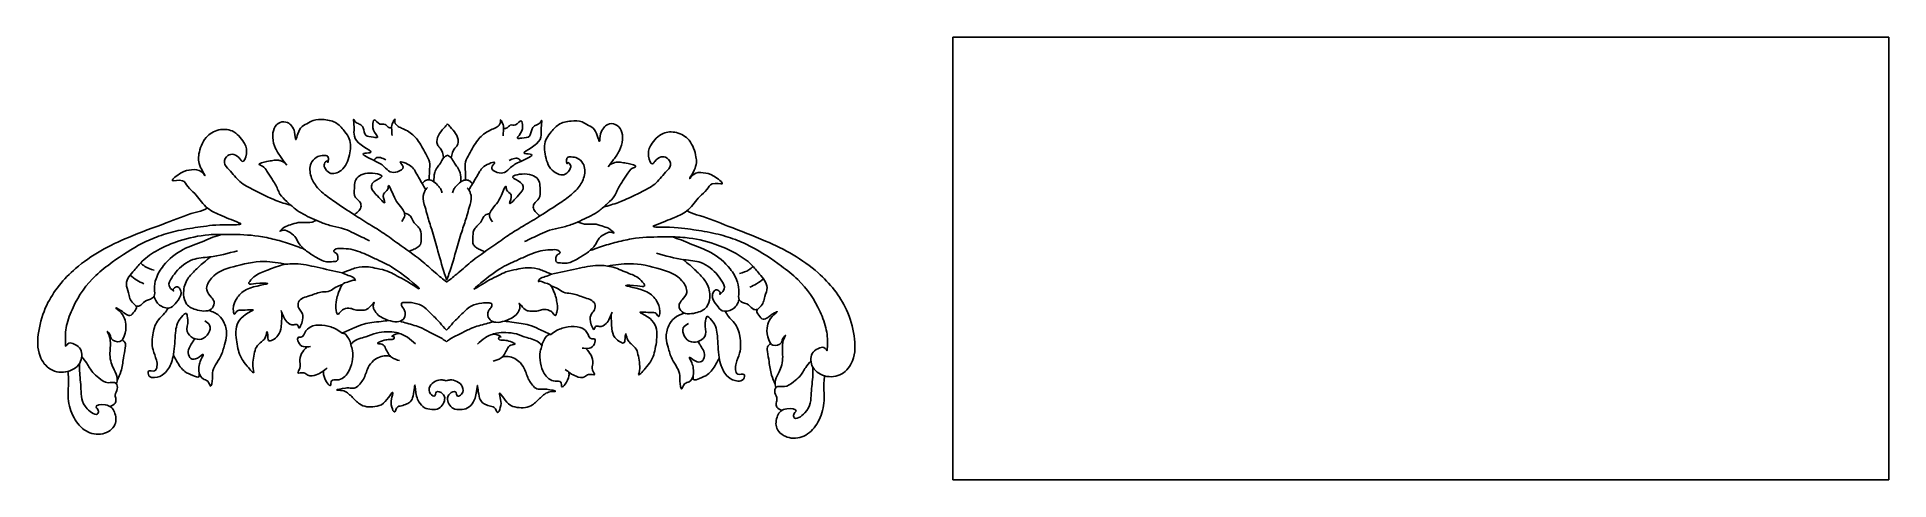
# Model space of a CAD drawing. Header units: millimetres. Extents: x 1901 to 8122, y 1297 to 2785.
import ezdxf

# ---------------------------------------------------------------- set-up
doc = ezdxf.new("R2010")
doc.units = ezdxf.units.MM
picture_1 = doc.add_image_def('image1.png', size_in_pixel=(930, 440))

msp = doc.modelspace()

# ---------------------------------------------------------------- linework, layer by layer
for points, knots in [([(3277.5, 1961.6), (3264.7, 1971.9), (3235.6, 1995.4), (3184.6, 2042.8), (3124.1, 2082.9), (3068.1, 2125.4), (3017.1, 2156), (2961.1, 2191.1), (2913.9, 2222.5), (2870.8, 2252.7), (2839.2, 2279.4), (2816.4, 2320.7), (2816.9, 2362.6), (2842, 2384.9), (2860.8, 2387.3), (2879.1, 2387), (2880.3, 2376.3), (2878.9, 2360.3), (2874.3, 2372), (2863.9, 2358.4), (2867.4, 2343.5), (2885.8, 2319.7), (2934.4, 2336.8), (2952.7, 2386.2), (2957.8, 2436.3), (2933.2, 2469.5), (2909.6, 2499.5), (2868.5, 2508.6), (2832.2, 2509.1), (2807.4, 2492.4), (2779.8, 2482.9), (2769.4, 2420.1), (2768.2, 2467.8), (2758.5, 2484.9), (2741.8, 2501), (2714.7, 2501.3), (2694.3, 2477.8), (2691, 2444.7), (2700.4, 2410.1), (2720.6, 2381.1), (2733.7, 2363.1), (2739.8, 2354.8)], [3.773827, 3.773827, 3.773827, 3.773827, 53.015671, 115.866237, 212.102769, 270.44724, 326.415368, 390.50777, 468.821436, 496.292147, 548.632695, 590.985399, 635.341724, 661.726665, 682.297014, 695.250149, 706.733749, 716.542697, 720.379573, 732.445169, 744.160049, 769.791181, 809.05623, 867.865853, 922.309827, 949.325062, 989.21894, 1033.172077, 1070.002601, 1094.522676, 1119.769059, 1161.962615, 1187.240217, 1210.320684, 1227.696865, 1253.256739, 1281.481166, 1312.178234, 1350.112739, 1386.433803, 1417.299887, 1417.299887, 1417.299887, 1417.299887]), ([(3277.5, 1961.6), (3290.3, 1971.8), (3319.6, 1995), (3371.2, 2041.7), (3432.2, 2081.1), (3488.6, 2122.9), (3540, 2153), (3596.5, 2187.4), (3644, 2218.3), (3687.4, 2248), (3719.3, 2274.3), (3742.6, 2315.3), (3742.6, 2357.3), (3717.8, 2379.9), (3698.9, 2382.5), (3680.7, 2382.4), (3679.3, 2371.6), (3680.6, 2355.6), (3685.4, 2367.3), (3695.5, 2353.6), (3691.9, 2338.8), (3673.2, 2315.2), (3624.8, 2332.8), (3607.1, 2382.4), (3602.6, 2432.6), (3627.5, 2465.5), (3651.5, 2495.2), (3692.7, 2503.8), (3729, 2503.9), (3753.6, 2486.9), (3781.1, 2477.2), (3790.7, 2414.2), (3792.5, 2461.9), (3802.4, 2478.9), (3819.3, 2494.8), (3846.4, 2494.8), (3866.5, 2471.1), (3869.5, 2437.9), (3859.6, 2403.4), (3839.2, 2374.7), (3825.8, 2356.8), (3819.6, 2348.5)], [3.773827, 3.773827, 3.773827, 3.773827, 53.015671, 115.866237, 212.102769, 270.44724, 326.415368, 390.50777, 468.821436, 496.292147, 548.632695, 590.985399, 635.341724, 661.726665, 682.297014, 695.250149, 706.733749, 716.542697, 720.379573, 732.445169, 744.160049, 769.791181, 809.05623, 867.865853, 922.309827, 949.325062, 989.21894, 1033.172077, 1070.002601, 1094.522676, 1119.769059, 1161.962615, 1187.240217, 1210.320684, 1227.696865, 1253.256739, 1281.481166, 1312.178234, 1350.112739, 1386.433803, 1417.299887, 1417.299887, 1417.299887, 1417.299887]), ([(3212.6, 2279), (3210.6, 2276.9), (3205.6, 2272), (3201.8, 2262), (3195, 2242.6), (3204.5, 2216.1), (3213.5, 2178.8), (3229.1, 2133.4), (3246.9, 2067.9), (3263.1, 2010.7), (3275.1, 1975), (3277.5, 1967.8)], [0, 0, 0, 0, 8.648309, 20.927862, 31.314975, 69.915483, 99.11786, 148.102524, 213.0605, 303.216963, 326.035951, 326.035951, 326.035951, 326.035951]), ([(3345.9, 2278.2), (3348, 2276.2), (3352.9, 2271.1), (3356.5, 2261.1), (3363.1, 2241.6), (3353.3, 2215.2), (3344, 2178.1), (3327.8, 2132.8), (3309.2, 2067.5), (3292.4, 2010.6), (3280, 1975), (3277.5, 1967.8)], [0, 0, 0, 0, 8.648309, 20.927862, 31.314975, 69.915483, 99.11786, 148.102524, 213.0605, 303.216963, 326.035951, 326.035951, 326.035951, 326.035951]), ([(2970.8, 1967.1), (2968.2, 1967.6), (2960.8, 1969), (2948, 1961.6), (2927.1, 1959.4), (2919.4, 1939), (2911.7, 1921.5), (2906.2, 1896.5), (2902.7, 1877.1), (2910.8, 1847.2), (2921.4, 1865.4), (2934.6, 1872.6), (2952.6, 1875.8), (2970.1, 1867.2), (2987.3, 1866.9), (3007.6, 1867.6), (3018.7, 1876.7), (3037.4, 1899.4), (3029.5, 1883.3), (3031.8, 1870.3), (3046.7, 1847), (3077, 1833.9), (3107.9, 1825.8), (3133.3, 1834), (3140.1, 1854), (3135.3, 1870.2), (3126.4, 1877.9), (3123, 1893.4), (3142, 1893.4), (3163.1, 1893.5), (3195.9, 1885.1), (3224.4, 1856.1), (3251.8, 1829), (3269.4, 1808.3), (3276.5, 1799.9)], [0, 0, 0, 0, 7.712753, 21.869549, 42.68076, 65.485137, 80.177571, 101.521287, 139.064994, 151.391988, 166.81267, 178.520004, 200.640055, 216.556867, 235.546773, 252.519059, 273.050186, 290.23925, 298.458308, 310.289626, 332.116671, 376.449988, 405.597246, 427.146266, 449.071422, 461.053771, 475.405022, 485.598071, 497.415881, 519.081322, 556.543338, 591.103614, 639.657109, 672.649616, 672.649616, 672.649616, 672.649616]), ([(3584.2, 1963.5), (3586.8, 1964), (3594.1, 1965.4), (3606.9, 1957.8), (3627.8, 1955.4), (3635.2, 1934.8), (3642.8, 1917.3), (3647.9, 1892.2), (3651.2, 1872.8), (3642.7, 1843), (3632.4, 1861.3), (3619.3, 1868.7), (3601.3, 1872.1), (3583.7, 1863.7), (3566.5, 1863.5), (3546.2, 1864.5), (3535.2, 1873.7), (3516.8, 1896.6), (3524.5, 1880.4), (3522, 1867.5), (3506.9, 1844.4), (3476.5, 1831.6), (3445.5, 1823.9), (3420.2, 1832.3), (3413.6, 1852.4), (3418.5, 1868.6), (3427.5, 1876.1), (3431.1, 1891.6), (3412.1, 1891.8), (3391.1, 1892.1), (3358.2, 1884.2), (3329.3, 1855.5), (3301.6, 1828.7), (3283.7, 1808.2), (3276.5, 1799.9)], [0, 0, 0, 0, 7.712753, 21.869549, 42.68076, 65.485137, 80.177571, 101.521287, 139.064994, 151.391988, 166.81267, 178.520004, 200.640055, 216.556867, 235.546773, 252.519059, 273.050186, 290.23925, 298.458308, 310.289626, 332.116671, 376.449988, 405.597246, 427.146266, 449.071422, 461.053771, 475.405022, 485.598071, 497.415881, 519.081322, 556.543338, 591.103614, 639.657109, 672.649616, 672.649616, 672.649616, 672.649616]), ([(3119.9, 1830.3), (3127.8, 1828), (3152.1, 1820.9), (3189.2, 1811.4), (3226.5, 1789.4), (3256.3, 1776.8), (3271.6, 1764.9), (3276.3, 1761.1)], [0, 0, 0, 0, 24.77317, 75.774917, 113.884112, 154.124507, 172.093147, 172.093147, 172.093147, 172.093147]), ([(3433.5, 1828.5), (3425.5, 1826.3), (3401.2, 1819.5), (3364, 1810.4), (3326.5, 1788.9), (3296.5, 1776.6), (3281, 1764.9), (3276.3, 1761.1)], [0, 0, 0, 0, 24.77317, 75.774917, 113.884112, 154.124507, 172.093147, 172.093147, 172.093147, 172.093147]), ([(3088.6, 1712.2), (3083.5, 1713.2), (3063.8, 1716.8), (3033.2, 1703.6), (3009.6, 1671.9), (3002.9, 1640.5), (2985.5, 1619.7), (2972.3, 1603.4), (2952.4, 1606.4), (2935.2, 1606.2), (2894, 1598.6), (2929.4, 1598.6), (2944, 1590.2), (2962.8, 1573.2), (2980.2, 1552.7), (3008.7, 1540.7), (3037.9, 1543.7), (3069.3, 1548.8), (3103.2, 1609.9), (3089.7, 1564.2), (3089.9, 1548.4), (3102.4, 1514.4), (3108.3, 1543.1), (3124.4, 1546), (3138.3, 1549.9), (3155.1, 1557.6), (3167.4, 1578.6), (3170.7, 1640.5), (3173.3, 1580.7), (3184.1, 1557.9), (3200.7, 1536.9), (3226.4, 1533.6), (3251.2, 1534), (3266.3, 1551.8), (3272.9, 1571.5), (3264.8, 1588.6), (3240.3, 1601), (3240, 1573.3), (3216.2, 1587.9), (3218, 1613.1), (3237.9, 1629.9), (3259.3, 1635), (3271.2, 1631.4), (3275.5, 1629.8)], [0, 0, 0, 0, 15.334062, 59.832832, 89.646684, 132.02436, 152.104428, 172.029532, 189.517866, 205.292354, 234.743843, 253.361725, 272.539878, 291.239321, 327.13433, 352.979096, 380.415056, 411.67248, 458.771322, 480.472696, 507.554529, 526.401692, 546.92904, 555.71589, 574.269442, 591.449426, 607.903146, 651.506636, 689.246544, 709.670948, 737.062921, 761.67983, 785.19611, 807.010498, 827.202322, 842.985139, 864.131789, 878.848082, 894.027943, 919.460764, 944.431596, 967.897368, 981.651426, 981.651426, 981.651426, 981.651426]), ([(3463.4, 1710.1), (3468.5, 1710.9), (3488.2, 1714.3), (3518.7, 1700.8), (3541.9, 1668.8), (3548.3, 1637.3), (3565.4, 1616.3), (3578.5, 1599.9), (3598.3, 1602.7), (3615.6, 1602.3), (3656.7, 1594.2), (3621.3, 1594.6), (3606.6, 1586.4), (3587.6, 1569.6), (3569.9, 1549.3), (3541.3, 1537.7), (3512.1, 1541), (3480.8, 1546.4), (3447.7, 1607.9), (3460.6, 1562.1), (3460.2, 1546.3), (3447.4, 1512.4), (3441.8, 1541.2), (3425.7, 1544.3), (3411.8, 1548.3), (3395.1, 1556.3), (3383.1, 1577.4), (3380.5, 1639.3), (3377.2, 1579.5), (3366.2, 1556.8), (3349.3, 1536.1), (3323.6, 1533), (3298.8, 1533.7), (3283.9, 1551.7), (3277.5, 1571.5), (3285.8, 1588.5), (3310.5, 1600.6), (3310.5, 1572.9), (3334.4, 1587.3), (3332.9, 1612.4), (3313.1, 1629.5), (3291.9, 1634.8), (3279.9, 1631.4), (3275.5, 1629.8)], [0, 0, 0, 0, 15.334062, 59.832832, 89.646684, 132.02436, 152.104428, 172.029532, 189.517866, 205.292354, 234.743843, 253.361725, 272.539878, 291.239321, 327.13433, 352.979096, 380.415056, 411.67248, 458.771322, 480.472696, 507.554529, 526.401692, 546.92904, 555.71589, 574.269442, 591.449426, 607.903146, 651.506636, 689.246544, 709.670948, 737.062921, 761.67983, 785.19611, 807.010498, 827.202322, 842.985139, 864.131789, 878.848082, 894.027943, 919.460764, 944.431596, 967.897368, 981.651426, 981.651426, 981.651426, 981.651426])]:
    msp.add_open_spline(points, degree=3, knots=knots)
for points in [[(3092.3, 2479.4), (3080.8, 2482.4), (3070.6, 2491.2), (3052.6, 2492.6), (3033.5, 2506.5), (3028.7, 2488.8), (3040.4, 2457.3), (3045.1, 2448.1), (3031.3, 2448.3), (3005.7, 2455.2), (2996.2, 2479.7), (2991, 2487.9), (2980.8, 2493.9), (2967.4, 2503.9), (2965.2, 2508.2), (2965.7, 2491.6), (2965.9, 2465.8), (2974.3, 2437), (3019.9, 2396.3), (2998, 2393.5), (3033.4, 2370), (3067.4, 2349.2), (3087.9, 2332.2), (3112.1, 2332.2), (3130.9, 2348.8), (3121.5, 2363.7), (3157.2, 2351.2), (3171.4, 2333.9), (3195, 2292.4)], [(3218.9, 2305.3), (3219.3, 2332.6), (3219.3, 2366.2), (3207, 2392.1), (3179, 2439.7), (3145.2, 2469.4), (3125.9, 2478.8), (3110.7, 2487.5), (3103, 2504.4), (3103.7, 2508.5), (3094.4, 2493), (3092.7, 2474.7), (3093.7, 2454.6)], [(3280.5, 2492.9), (3272.1, 2483.7), (3244.3, 2434), (3247.7, 2420.6), (3255.3, 2412.1), (3267, 2379.3)], [(3280.5, 2492.9), (3288.8, 2483.6), (3316, 2433.6), (3312.5, 2420.2), (3304.8, 2411.9), (3292.7, 2379.2)], [(3340, 2304.6), (3339.9, 2331.9), (3340.3, 2365.5), (3352.9, 2391.3), (3381.4, 2438.5), (3415.5, 2467.8), (3435, 2477), (3450.3, 2485.5), (3458.1, 2502.3), (3457.5, 2506.5), (3466.6, 2490.8), (3468.1, 2472.5), (3466.9, 2452.5)], [(3468.6, 2477.2), (3480.1, 2480.1), (3490.4, 2488.8), (3508.5, 2489.9), (3527.7, 2503.6), (3532.2, 2485.9), (3520.2, 2454.5), (3515.4, 2445.4), (3529.2, 2445.4), (3554.9, 2452), (3564.7, 2476.4), (3570, 2484.5), (3580.2, 2490.5), (3593.7, 2500.3), (3596, 2504.6), (3595.3, 2487.9), (3594.8, 2462.2), (3586, 2433.5), (3540, 2393.3), (3561.8, 2390.3), (3526.2, 2367.1), (3492, 2346.7), (3471.3, 2330), (3447, 2330.3), (3428.5, 2347.1), (3438, 2361.9), (3402.2, 2349.8), (3387.8, 2332.7), (3363.7, 2291.4)], [(2754.2, 2219.6), (2703.4, 2236), (2630.5, 2270.5), (2582.5, 2299.2), (2546.9, 2339), (2530.6, 2363.2), (2542.4, 2386.9), (2562.2, 2390.3), (2583.6, 2374.5), (2590.4, 2367.2), (2604.5, 2392), (2596.1, 2430.9), (2556.5, 2469.3), (2511.9, 2472.7), (2469, 2447.3), (2445.3, 2392), (2450.9, 2346.9), (2465.6, 2318.7), (2453.8, 2331.6), (2420.5, 2339), (2384.9, 2328.3), (2356.1, 2302.9), (2389.4, 2302.3), (2407.5, 2283.1), (2431.2, 2258.9), (2468.4, 2214.9), (2515.3, 2187.2), (2578.6, 2161.3), (2584.8, 2158.4), (2549.8, 2154.5), (2450, 2147.1), (2375.9, 2134.7), (2309.7, 2115.5), (2256, 2092.3), (2154.2, 2028.4), (2098.8, 1983.8), (2022.3, 1876.7), (2000.8, 1815.6), (1996.8, 1751.2), (1997.4, 1746.7), (2003.6, 1753.5), (2021.7, 1755.1), (2044.3, 1740.5), (2047.7, 1696.1), (2004.7, 1661.5), (1946.9, 1668.8), (1911.7, 1712.4), (1907.2, 1796.8), (1933.8, 1884), (2030.8, 2007.2), (2208.1, 2112), (2335, 2160.6), (2431.9, 2195.2), (2467.3, 2207.2), (2473.2, 2210.8)], [(3803.6, 2213.5), (3854.7, 2229.4), (3927.9, 2263), (3976.2, 2291.2), (4012.3, 2330.5), (4028.9, 2354.6), (4017.3, 2378.4), (3997.6, 2382), (3976, 2366.5), (3969.1, 2359.2), (3955.3, 2384.2), (3964.2, 2423), (4004.2, 2460.9), (4048.8, 2463.8), (4091.4, 2437.9), (4114.5, 2382.4), (4108.4, 2337.3), (4093.3, 2309.3), (4105.4, 2322.1), (4138.7, 2329.1), (4174.2, 2317.9), (4202.7, 2292.2), (4169.4, 2292), (4151.1, 2273.1), (4127.1, 2249.1), (4089.3, 2205.5), (4042.1, 2178.4), (3978.6, 2153.2), (3972.4, 2150.4), (4007.3, 2146.1), (4107, 2137.6), (4180.9, 2124.3), (4246.9, 2104.3), (4300.3, 2080.5), (4401.4, 2015.5), (4456.3, 1970.2), (4531.6, 1862.2), (4552.4, 1800.9), (4555.6, 1736.4), (4555, 1731.9), (4548.8, 1738.8), (4530.7, 1740.7), (4507.9, 1726.2), (4504.1, 1681.9), (4546.7, 1646.8), (4604.6, 1653.5), (4640.2, 1696.7), (4645.7, 1781), (4620.1, 1868.5), (4524.6, 1992.8), (4348.5, 2099.6), (4222.1, 2149.8), (4125.6, 2185.4), (4090.4, 2197.9), (4084.5, 2201.5)], [(2734.3, 2362.2), (2722.2, 2368.1), (2712.6, 2371), (2693.7, 2370.2), (2673, 2366.8), (2647.4, 2356.6), (2658.3, 2351.2), (2673.3, 2334.5), (2691, 2307.5), (2709.4, 2274), (2717, 2257.6), (2740.4, 2232.3), (2768.8, 2207.3), (2824.9, 2175.6), (2856.9, 2161.6), (2895, 2149.6), (2934.1, 2139.9), (2965.3, 2125.9), (3018.4, 2100.8)], [(3032.9, 2370.2), (3039.8, 2378.2), (3072.5, 2372.6)], [(3279.9, 2388.2), (3267, 2379.3), (3256.2, 2361.3), (3246.1, 2347.6), (3237.2, 2329.7), (3234.5, 2298.6)], [(3279.9, 2388.2), (3292.7, 2379.2), (3303.3, 2361.1), (3313.2, 2347.2), (3322, 2329.2), (3324.3, 2298.1)], [(3526.7, 2367.3), (3519.9, 2375.4), (3487.1, 2370.2)], [(3825.1, 2355.9), (3837.4, 2361.7), (3847, 2364.5), (3865.9, 2363.4), (3886.5, 2359.8), (3912, 2349.3), (3901.1, 2344), (3885.9, 2327.5), (3867.9, 2300.7), (3849.1, 2267.4), (3841.2, 2251.2), (3817.6, 2226.1), (3788.9, 2201.4), (3732.4, 2170.3), (3700.3, 2156.8), (3662, 2145.2), (3622.8, 2135.9), (3591.5, 2122.3), (3538.1, 2097.8)], [(2967, 2187.7), (2980.1, 2199), (2989, 2213.5), (2987.4, 2227.9), (2971.2, 2245.8), (2967.3, 2276.9), (2970.1, 2300.3), (3011.3, 2327.6), (3059.3, 2315.9), (3033.6, 2299.2), (3024.2, 2285.3), (3039.8, 2256.3), (3069.3, 2229), (3064.8, 2256.9), (3079.9, 2274.1), (3081.5, 2284.7), (3097.2, 2255.8), (3113.3, 2226.8), (3131.1, 2203.4), (3136.2, 2185.6), (3126.1, 2165.6)], [(3261, 2262), (3257.7, 2273.6), (3250.5, 2283.1), (3234.5, 2298.6), (3219.4, 2305.2), (3206.2, 2303.3), (3195, 2292.4)], [(3297.3, 2261.8), (3300.8, 2273.3), (3308.1, 2282.8), (3324.3, 2298.1), (3339.4, 2304.6), (3352.6, 2302.4), (3363.7, 2291.4)], [(3590.5, 2184.1), (3577.5, 2195.5), (3568.7, 2210.1), (3570.6, 2224.6), (3587, 2242.2), (3591.2, 2273.3), (3588.7, 2296.7), (3547.8, 2324.5), (3499.7, 2313.4), (3525.2, 2296.4), (3534.5, 2282.3), (3518.5, 2253.6), (3488.7, 2226.6), (3493.5, 2254.4), (3478.6, 2271.8), (3477.1, 2282.4), (3461.1, 2253.7), (3444.6, 2224.9), (3426.5, 2201.7), (3421.3, 2184), (3431.1, 2163.8)], [(3195, 2292.4), (3206.9, 2272.6)], [(3363.7, 2291.4), (3351.6, 2271.7)], [(3135.5, 2193), (3150.6, 2187.8), (3165.7, 2164.5), (3188.5, 2137.2), (3191.3, 2109.3), (3189.1, 2088.2), (3178.5, 2078.2), (3163.5, 2070.4), (3150.9, 2065)], [(3422.1, 2191.3), (3406.9, 2186.4), (3391.5, 2163.2), (3368.4, 2136.1), (3365.3, 2108.3), (3367.3, 2087.2), (3377.7, 2077), (3392.7, 2069), (3405.2, 2063.5)], [(2168.3, 1620.2), (2170.6, 1638.3), (2160.8, 1667), (2150.5, 1690.3), (2146.3, 1718.2), (2147.4, 1764.1), (2138.2, 1793.8), (2137.3, 1795.8), (2142.4, 1791.2), (2151.3, 1771.4), (2179.7, 1762.1), (2193.7, 1780.1), (2199.8, 1819.9), (2170.3, 1871.2), (2166.1, 1874.9), (2175.1, 1871.2), (2198.7, 1854.6), (2213.2, 1849.5), (2228.2, 1862.7), (2235.3, 1877.6), (2223.7, 1890.5), (2208.2, 1925.6), (2201.5, 1955.9), (2227, 2000.9), (2254.4, 2031.6), (2306.6, 2068.8), (2379, 2099.8), (2478.1, 2120.5), (2546.9, 2121.9), (2644.7, 2116.1), (2700.5, 2104.7), (2755.9, 2088), (2781.4, 2078.8), (2797.9, 2072.8)], [(2233.6, 1881.3), (2245, 1881.9), (2262.9, 1896.5), (2289.1, 1908.3), (2294.2, 1913.9), (2295.8, 1937.7), (2301.2, 1972.7), (2326.1, 2017.2), (2392.1, 2071.2), (2461, 2099.7), (2491.9, 2112.2), (2522.2, 2122.1)], [(2839, 2169.1), (2825.1, 2163.3), (2794, 2162.3), (2777.9, 2161.6), (2752.8, 2154.3), (2730.1, 2144.6), (2717.7, 2132.6), (2724.1, 2135.2), (2744.8, 2131.6), (2767.2, 2114.8), (2779.6, 2093.8), (2806.7, 2065.7), (2835.8, 2046.7), (2874, 2030.3), (2896.4, 2030.6), (2909.8, 2033.7), (2911.5, 2048.4), (2906.8, 2058.1), (2897.8, 2064.8), (2900.8, 2070.1), (2921.9, 2074.5), (2955.7, 2071.8), (3014.3, 2050.7), (3049.8, 2034.3), (3108.7, 2002.2), (3184.7, 1939.3), (3133.8, 1970.4), (3103.7, 1985.8), (3078.9, 1998.2), (3043.7, 2007.2), (3014.3, 2012.6), (2972.8, 2009.6), (2954.4, 2003.2), (2926.2, 1992.8)], [(3718.3, 2164.1), (3732.1, 2158.1), (3763.2, 2156.7), (3779.3, 2155.9), (3804.3, 2148.2), (3826.9, 2138.3), (3839.1, 2126.1), (3832.8, 2128.8), (3812, 2125.4), (3789.4, 2108.9), (3776.8, 2088), (3749.4, 2060.3), (3720.1, 2041.6), (3681.7, 2025.7), (3659.2, 2026.2), (3645.9, 2029.4), (3644.4, 2044.1), (3649.2, 2053.8), (3658.3, 2060.4), (3655.3, 2065.8), (3634.3, 2070.4), (3600.5, 2068.1), (3541.6, 2047.7), (3506, 2031.7), (3446.7, 2000.3), (3369.9, 1938.3), (3421.2, 1968.8), (3451.5, 1983.8), (3476.4, 1995.9), (3511.7, 2004.5), (3541.2, 2009.5), (3582.7, 2006.1), (3601, 1999.5), (3629, 1988.8)], [(2294.5, 1914.3), (2303.3, 1894.8), (2317.1, 1881.7), (2351, 1876.3), (2369.5, 1894.2), (2385, 1923.4), (2381.2, 1938.8), (2373.4, 1945.9), (2360.3, 1940), (2359.1, 1934.6), (2360.3, 1932.2), (2350.1, 1940.6), (2349.5, 1969.2), (2367.4, 1994.8), (2424.7, 2037.2), (2480.8, 2046.1), (2574.5, 2067)], [(4382.6, 1607.4), (4380.4, 1625.6), (4390.6, 1654.1), (4401.2, 1677.4), (4405.7, 1705.2), (4405.1, 1751.1), (4414.6, 1780.7), (4415.6, 1782.6), (4410.5, 1778.1), (4401.4, 1758.4), (4372.8, 1749.5), (4359, 1767.6), (4353.4, 1807.5), (4383.4, 1858.4), (4387.7, 1862.1), (4378.7, 1858.5), (4354.9, 1842.2), (4340.3, 1837.2), (4325.5, 1850.6), (4318.5, 1865.6), (4330.3, 1878.3), (4346.2, 1913.2), (4353.2, 1943.4), (4328.2, 1988.8), (4301.2, 2019.8), (4249.5, 2057.5), (4177.4, 2089.4), (4078.6, 2111.2), (4009.8, 2113.5), (3912, 2108.8), (3856, 2098), (3800.4, 2082), (3774.8, 2073.1), (3758.3, 2067.3)], [(4259.8, 1903), (4250.7, 1883.5), (4236.9, 1870.6), (4202.8, 1865.6), (4184.5, 1883.7), (4169.4, 1913.1), (4173.4, 1928.4), (4181.2, 1935.5), (4194.3, 1929.4), (4195.4, 1924), (4194.2, 1921.6), (4204.5, 1929.9), (4205.4, 1958.5), (4187.8, 1984.3), (4131, 2027.3), (4075, 2036.9), (3981.6, 2058.8)], [(4320.3, 1869.3), (4308.9, 1869.9), (4291.2, 1884.8), (4265.1, 1896.9), (4260.1, 1902.5), (4258.7, 1926.3), (4253.8, 1961.4), (4229.4, 2006.2), (4164.1, 2061), (4095.5, 2090.3), (4064.7, 2103.1), (4034.5, 2113.4)], [(2249.3, 2026.4), (2263.3, 2014.6), (2294.3, 2002.1)], [(2484.8, 2046.6), (2461.1, 2027.6), (2430.1, 1999), (2405, 1968.6), (2393.7, 1919.7), (2403.8, 1888.1), (2440.2, 1867.8), (2490.4, 1875), (2495.7, 1896.5), (2486.2, 1910.8), (2471.3, 1935.8), (2487.4, 1975.2), (2559.6, 2013.3), (2664, 2030.6), (2738.9, 2021.8)], [(2673.8, 1796), (2665.9, 1772.3), (2655.8, 1761.6), (2638.3, 1743.6), (2631, 1720), (2628.2, 1664.4), (2629.3, 1659.4), (2607.4, 1679), (2581.6, 1720), (2570.3, 1775.7), (2570.9, 1811.6), (2620.9, 1863.8), (2627.7, 1867.8), (2616, 1868.5), (2588.8, 1867.8), (2572.7, 1864.1), (2564.3, 1854.2), (2560.6, 1870.9), (2572.3, 1906.7), (2604.9, 1936.6), (2675.9, 1957.5), (2636.6, 1956.5), (2612.7, 1956.5), (2624, 1974.1), (2665.9, 1998), (2718.7, 2017.7), (2768.8, 2023.4), (2841.7, 2011.7), (2926.2, 1992.8)], [(2926.2, 1992.8), (2946.7, 1984.1), (2966.1, 1975.1), (2970.8, 1967.1)], [(3879.2, 1789), (3886.8, 1765.2), (3896.8, 1754.5), (3914, 1736.3), (3921, 1712.6), (3923.2, 1657), (3922, 1651.9), (3944.2, 1671.3), (3970.5, 1712), (3982.4, 1767.5), (3982.2, 1803.5), (3932.8, 1856.3), (3926.1, 1860.3), (3937.7, 1860.8), (3965, 1859.9), (3981, 1855.9), (3989.3, 1846), (3993.2, 1862.6), (3982, 1898.6), (3949.7, 1928.9), (3879, 1950.5), (3918.2, 1949.1), (3942.1, 1948.8), (3931, 1966.5), (3889.4, 1990.9), (3836.8, 2011.3), (3786.8, 2017.5), (3713.8, 2006.7), (3629, 1988.8)], [(4071.1, 2037.4), (4094.5, 2018.2), (4125.2, 1989.2), (4149.9, 1958.5), (4160.7, 1909.5), (4150.2, 1878), (4113.5, 1858.2), (4063.5, 1865.9), (4058.4, 1887.4), (4068.1, 1901.6), (4083.3, 1926.5), (4067.6, 1966), (3995.9, 2005), (3891.7, 2023.5), (3816.7, 2015.6)], [(4306.3, 2014.6), (4292.1, 2002.9), (4261, 1990.8)], [(2214, 1984.9), (2236.6, 1968.2), (2259.8, 1956.3)], [(2926.8, 1953.2), (2904.8, 1944.3), (2884.6, 1931.9), (2860.4, 1928.5), (2818.3, 1916.2), (2779.5, 1894.3), (2780.6, 1874), (2789.6, 1860.6), (2793, 1834.2), (2780, 1808.9), (2776.1, 1818.4), (2763.7, 1818.4), (2740.7, 1828.5), (2721, 1866.7)], [(3629, 1988.8), (3608.5, 1980.3), (3589, 1971.5), (3584.2, 1963.5)], [(3628, 1949.1), (3649.8, 1940), (3669.9, 1927.4), (3694.1, 1923.7), (3736.1, 1910.9), (3774.6, 1888.5), (3773.3, 1868.3), (3764.1, 1854.9), (3760.4, 1828.6), (3773.1, 1803.2), (3777.1, 1812.7), (3789.5, 1812.5), (3812.6, 1822.4), (3832.8, 1860.3)], [(4341.1, 1972.7), (4318.3, 1956.2), (4295, 1944.6)], [(2341.3, 1874.4), (2329.9, 1856.9), (2309, 1834.8), (2291, 1791.2), (2291, 1734.5), (2302.4, 1699.8), (2304.2, 1678.3), (2296.4, 1663.4), (2275.5, 1662.8), (2277.3, 1647.3), (2295.8, 1640.7), (2328.7, 1654.5), (2352.6, 1691.5), (2359.8, 1719), (2366.4, 1791.2), (2386.7, 1844.4), (2402.8, 1855.7), (2406.4, 1843.2), (2408.2, 1831.2), (2405.8, 1795.4), (2426.1, 1773.9), (2453.6, 1770.3), (2477.5, 1790.6), (2481.1, 1816.9), (2464.4, 1831.8)], [(2446.1, 1654.8), (2459, 1636.5), (2474.5, 1628.8), (2484.1, 1612.1), (2490.7, 1638.3), (2490.7, 1657.4), (2517.6, 1711.8), (2531.3, 1751.2), (2537.9, 1782.3), (2530.1, 1824.1), (2511.6, 1849.8), (2478.9, 1866.9)], [(2723.9, 1858.5), (2722.7, 1831.4), (2721, 1810.6), (2710.3, 1781.9), (2678.8, 1765.6), (2676, 1784.7), (2673.8, 1796)], [(2926.2, 1790.3), (2906.5, 1803.2), (2868.4, 1816), (2828.1, 1814.4), (2804.5, 1798.1), (2787.7, 1776.3), (2779.3, 1776.3), (2779.3, 1759.5), (2796.1, 1745), (2820.2, 1745.5)], [(3083, 1832.9), (3057.2, 1829.6), (3026.3, 1825.8), (2999.3, 1820.5), (2966.1, 1807.7), (2926.2, 1790.3)], [(3470.4, 1830.7), (3496.1, 1827.1), (3527, 1822.9), (3554, 1817.3), (3587, 1804.1), (3626.7, 1786.2)], [(3626.7, 1786.2), (3646.6, 1798.9), (3684.8, 1811.3), (3725.1, 1809.2), (3748.5, 1792.7), (3765, 1770.7), (3773.4, 1770.6), (3773.2, 1753.8), (3756.2, 1739.4), (3732.2, 1740.3)], [(3829.8, 1852.1), (3830.7, 1825), (3832.1, 1804.2), (3842.5, 1775.4), (3873.8, 1758.7), (3876.8, 1777.8), (3879.2, 1789)], [(4105.2, 1645.3), (4092.1, 1627.1), (4076.5, 1619.5), (4066.7, 1602.9), (4060.4, 1629.3), (4060.7, 1648.4), (4034.4, 1703), (4021.1, 1742.6), (4014.9, 1773.7), (4023.1, 1815.5), (4042, 1840.9), (4074.9, 1857.7)], [(4212.6, 1863.6), (4223.7, 1846), (4244.4, 1823.7), (4261.8, 1779.9), (4261.2, 1723.1), (4249.4, 1688.6), (4247.4, 1667.1), (4255, 1652.1), (4275.9, 1651.3), (4273.9, 1635.8), (4255.3, 1629.4), (4222.6, 1643.5), (4199.1, 1680.8), (4192.3, 1708.4), (4186.5, 1780.7), (4166.8, 1834.1), (4150.8, 1845.6), (4147.1, 1833.1), (4145.1, 1821.2), (4147.1, 1785.4), (4126.5, 1764.1), (4099, 1760.8), (4075.3, 1781.4), (4072.1, 1807.7), (4089, 1822.5)], [(2170.3, 1631.5), (2182.9, 1661.8), (2191.8, 1706.6), (2197.7, 1741.4), (2196.6, 1759.1), (2186.9, 1767.3)], [(2430.5, 1772), (2424.3, 1760.8), (2414.2, 1744.6), (2408.8, 1723.7), (2418.4, 1705.2), (2439.9, 1706.4), (2459.6, 1718.4), (2453.6, 1705.2), (2447.1, 1686.7), (2445.3, 1662.8), (2444.7, 1643.7), (2424.9, 1647.9), (2398, 1661), (2369.9, 1696.9), (2359.4, 1716.7)], [(2807.4, 1744.1), (2790, 1721.9), (2783.8, 1693.4), (2784.4, 1672.1), (2777.7, 1657), (2797.3, 1657), (2810.7, 1649.2), (2839.3, 1650.3), (2876.2, 1673.2)], [(2863.8, 1663.7), (2863.5, 1651.3), (2887.7, 1615.9), (2890.5, 1629.6), (2909, 1633.1), (2946.2, 1658.6), (2959.5, 1693.7), (2960.6, 1731.8), (2955.4, 1751.7)], [(2926.2, 1790.3), (2935.4, 1787.7), (2945.6, 1775.6), (2954.4, 1757.7), (2955.4, 1751.7)], [(2955.4, 1751.7), (2962.4, 1760), (3006.1, 1778.3), (3041.5, 1790.3), (3076.6, 1794.5), (3108.3, 1792), (3145.8, 1776.4), (3172, 1753.9)], [(3120.4, 1788.8), (3099.1, 1783.9), (3093.4, 1779.6), (3099.4, 1778.7), (3101.1, 1774.4), (3097.6, 1769.7), (3090.1, 1768.9), (3072.4, 1767.4), (3049.4, 1759.5), (3045.4, 1756.7), (3059.5, 1752.8), (3072.1, 1738.9), (3092.2, 1709.1), (3119, 1697.8)], [(3597, 1748), (3590.1, 1756.4), (3546.7, 1775.2), (3511.5, 1787.5), (3476.4, 1792.2), (3444.6, 1790), (3406.9, 1774.9), (3380.5, 1752.7)], [(3432.5, 1787), (3453.7, 1781.8), (3459.4, 1777.5), (3453.4, 1776.7), (3451.7, 1772.4), (3455, 1767.7), (3462.5, 1766.7), (3480.3, 1765), (3503.1, 1756.8), (3507.2, 1754), (3493, 1750.3), (3480.2, 1736.5), (3459.7, 1706.9), (3432.9, 1696)], [(3687.7, 1659), (3687.8, 1646.5), (3663.2, 1611.4), (3660.6, 1625.1), (3642, 1628.9), (3605.2, 1654.8), (3592.3, 1690), (3591.7, 1728.2), (3597, 1748)], [(3626.7, 1786.2), (3617.5, 1783.8), (3607.1, 1771.8), (3598.2, 1754), (3597, 1748)], [(4122.1, 1762.3), (4128.2, 1750.9), (4138.2, 1734.7), (4143.3, 1713.7), (4133.5, 1695.3), (4112, 1696.8), (4092.4, 1708.9), (4098.3, 1695.7), (4104.6, 1677.1), (4106.1, 1653.2), (4106.5, 1634.1), (4126.3, 1638.1), (4153.3, 1650.9), (4181.8, 1686.4), (4192.6, 1706.1)], [(4380.7, 1618.7), (4368.5, 1649.2), (4360.1, 1694.1), (4354.6, 1728.9), (4355.9, 1746.7), (4365.7, 1754.8)], [(2004.9, 1661.5), (2006.9, 1638.3), (2005.9, 1570.2), (2025.6, 1505.7), (2065.8, 1461.8), (2121.8, 1452.5), (2163, 1483.3), (2161.1, 1525.3), (2130.3, 1549.6), (2099.4, 1542.1), (2106.9, 1530.9), (2106, 1520.7), (2069.5, 1536.5), (2048.9, 1602.8), (2044.4, 1664), (2044.1, 1688.9)], [(2051.3, 1710.6), (2068.5, 1688.9), (2088.3, 1658.5), (2109.2, 1639.9), (2139.9, 1623.8), (2167, 1621.6), (2170.8, 1602.8), (2163.8, 1582.3), (2166.1, 1568.3), (2163.8, 1554.8), (2146.3, 1544)], [(3745, 1738.6), (3762.1, 1716.3), (3768, 1687.7), (3767.2, 1666.4), (3773.7, 1651.2), (3754.1, 1651.5), (3740.6, 1643.8), (3712, 1645.2), (3675.3, 1668.6)], [(4500.6, 1696.4), (4483.1, 1674.9), (4463, 1644.8), (4442, 1626.4), (4411, 1610.7), (4384, 1608.8), (4379.9, 1590), (4386.7, 1569.5), (4384.2, 1555.5), (4386.4, 1542), (4403.7, 1530.9)], [(4546.4, 1646.9), (4544.2, 1623.7), (4544.4, 1555.5), (4524, 1491.3), (4483.3, 1447.9), (4427.1, 1439.2), (4386.3, 1470.5), (4388.7, 1512.5), (4419.8, 1536.4), (4450.6, 1528.6), (4443, 1517.4), (4443.8, 1507.2), (4480.4, 1522.6), (4501.7, 1588.7), (4507, 1649.8), (4507.6, 1674.7)]]:
    msp.add_spline(points, degree=3)

# ---------------------------------------------------------------- pictures from other files: only their frames are drawn
image = msp.add_image(picture_1, insert=(4976.9, 1297.1), size_in_units=(3144.7, 1487.8))
image.dxf.flags = 7

doc.saveas('drawing.dxf')
